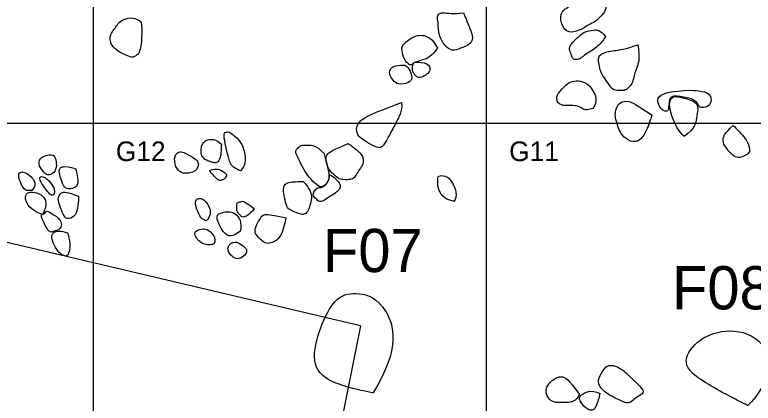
# Model space of a CAD drawing. Extents: x -0.1 to 21.1, y -1.4 to 23.5.
# Drawn here: x 14.801 to 16.679, y 8.288 to 9.277 of the extents above; entities that cross this region are included whole.
import ezdxf

# ---------------------------------------------------------------- set-up
doc = ezdxf.new("R2010")
doc.units = 0
for name, color, linetype in [('Limestone Cobbles', 7, 'Continuous'), ('Postholes', 7, 'Continuous'), ('Quadrat IDs', 7, 'Continuous'), ('Quadrat Outlines', 7, 'Continuous'), ('Structure Outlines', 7, 'Continuous')]:
    doc.layers.add(name, color=color, linetype=linetype)

msp = doc.modelspace()

# ---------------------------------------------------------------- linework, layer by layer
at = {"layer": 'Limestone Cobbles'}
for points in [[(16.2825, 9.3341), (16.2519, 9.3195), (16.2394, 9.3079), (16.2079, 9.2984), (16.1854, 9.2792), (16.1924, 9.2468), (16.2081, 9.2294), (16.2373, 9.235), (16.2603, 9.2523), (16.2774, 9.2579), (16.2913, 9.2734), (16.3047, 9.2873), (16.3047, 9.3072), (16.2825, 9.3341), (16.2825, 9.3341), (16.2825, 9.3341)], [(15.9419, 9.2814), (15.9154, 9.2777), (15.8869, 9.2848), (15.8738, 9.2762), (15.8779, 9.2571), (15.8779, 9.2253), (15.8948, 9.1958), (15.9131, 9.1838), (15.9341, 9.1905), (15.9591, 9.2014), (15.9703, 9.216), (15.9419, 9.2814), (15.9419, 9.2814), (15.9419, 9.2814)], [(15.1155, 9.1769), (15.1217, 9.1887), (15.1241, 9.2229), (15.1241, 9.2511), (15.1208, 9.2614), (15.1021, 9.2707), (15.0759, 9.2655), (15.0629, 9.2538), (15.0572, 9.2429), (15.0458, 9.2307), (15.0427, 9.2136), (15.0464, 9.1992), (15.0619, 9.1837), (15.0877, 9.1717), (15.1013, 9.1662), (15.1155, 9.1769), (15.1155, 9.1769), (15.1155, 9.1769)], [(16.3031, 9.2211), (16.2894, 9.2385), (16.2727, 9.2385), (16.2479, 9.2329), (16.2354, 9.2216), (16.2173, 9.2056), (16.2099, 9.191), (16.2148, 9.1799), (16.2194, 9.1625), (16.2312, 9.1625), (16.2401, 9.1651), (16.2479, 9.1729), (16.2672, 9.1845), (16.2799, 9.1936), (16.2929, 9.2049), (16.3031, 9.2211), (16.3031, 9.2211), (16.3031, 9.2211)], [(15.8762, 9.1917), (15.8631, 9.2168), (15.8343, 9.2291), (15.8089, 9.2179), (15.7849, 9.2), (15.7849, 9.1854), (15.7902, 9.1648), (15.8063, 9.1442), (15.8149, 9.1555), (15.8355, 9.1599), (15.8583, 9.1689), (15.8762, 9.1917), (15.8762, 9.1917), (15.8762, 9.1917)], [(16.3856, 9.2), (16.3546, 9.1889), (16.3196, 9.1852), (16.3013, 9.181), (16.29, 9.1745), (16.2837, 9.1671), (16.287, 9.15), (16.2897, 9.1315), (16.2997, 9.1173), (16.3136, 9.0967), (16.3229, 9.0835), (16.3419, 9.0835), (16.353, 9.0835), (16.3655, 9.0939), (16.3722, 9.1039), (16.3759, 9.1236), (16.3801, 9.134), (16.3863, 9.1509), (16.3891, 9.1697), (16.3856, 9.2), (16.3856, 9.2), (16.3856, 9.2)], [(15.7922, 9.1485), (15.7642, 9.1485), (15.7537, 9.1373), (15.7537, 9.1238), (15.7623, 9.1103), (15.775, 9.0976), (15.8046, 9.1028), (15.8132, 9.1152), (15.8042, 9.1406), (15.7922, 9.1485), (15.7922, 9.1485), (15.7922, 9.1485)], [(15.8168, 9.1563), (15.8079, 9.1417), (15.8187, 9.1163), (15.8363, 9.1163), (15.8479, 9.1249), (15.8602, 9.135), (15.8524, 9.1552), (15.8168, 9.1563), (15.8168, 9.1563), (15.8168, 9.1563)], [(16.2711, 9.0384), (16.2846, 9.0568), (16.2699, 9.0891), (16.2561, 9.1025), (16.234, 9.1099), (16.2129, 9.1067), (16.1999, 9.0959), (16.1859, 9.0795), (16.1796, 9.0727), (16.1796, 9.0637), (16.1796, 9.0543), (16.1902, 9.0474), (16.1957, 9.0456), (16.2112, 9.0456), (16.2292, 9.0456), (16.2403, 9.0411), (16.2505, 9.0325), (16.2711, 9.0384), (16.2711, 9.0384), (16.2711, 9.0384)], [(16.5208, 9.0847), (16.4683, 9.0823), (16.4372, 9.0719), (16.4348, 9.0569), (16.4423, 9.0394), (16.4538, 9.0295), (16.4648, 9.033), (16.463, 9.0412), (16.465, 9.0586), (16.4688, 9.0668), (16.4758, 9.0699), (16.4835, 9.0699), (16.5012, 9.0673), (16.5213, 9.0639), (16.533, 9.0556), (16.5394, 9.0487), (16.542, 9.0399), (16.5575, 9.0399), (16.5721, 9.0485), (16.5721, 9.0703), (16.5591, 9.0816), (16.5208, 9.0847), (16.5208, 9.0847), (16.5208, 9.0847)], [(15.7845, 9.0531), (15.7467, 9.0389), (15.6959, 9.02), (15.6696, 9), (15.6696, 8.9733), (15.681, 8.9622), (15.7006, 8.9497), (15.7297, 8.9342), (15.7413, 8.9467), (15.7544, 8.9729), (15.774, 9.0077), (15.7858, 9.0345), (15.7845, 9.0531), (15.7845, 9.0531), (15.7845, 9.0531)], [(16.4216, 9.0215), (16.3786, 9.0489), (16.3626, 9.0591), (16.3384, 9.0543), (16.3305, 9.0402), (16.3261, 9.0174), (16.334, 8.9968), (16.3382, 8.98), (16.3539, 8.9599), (16.3784, 8.9495), (16.4018, 8.9655), (16.4216, 9.0215), (16.4216, 9.0215), (16.4216, 9.0215)], [(16.5032, 8.9672), (16.5313, 8.9869), (16.5339, 9.015), (16.5405, 9.045), (16.5284, 9.0579), (16.4887, 9.069), (16.4719, 9.069), (16.4632, 9.0516), (16.4724, 9.0145), (16.4874, 8.9832), (16.5032, 8.9672), (16.5032, 8.9672), (16.5032, 8.9672)], [(16.628, 8.9947), (16.6051, 8.9742), (16.6051, 8.966), (16.5996, 8.957), (16.6084, 8.9388), (16.622, 8.924), (16.6331, 8.9132), (16.6476, 8.9132), (16.6654, 8.9213), (16.6712, 8.9298), (16.6666, 8.956), (16.628, 8.9947), (16.628, 8.9947), (16.628, 8.9947)], [(15.3752, 8.8794), (15.3883, 8.8934), (15.3883, 8.922), (15.3754, 8.956), (15.3557, 8.9714), (15.3434, 8.9812), (15.3328, 8.9756), (15.3328, 8.966), (15.3392, 8.934), (15.3472, 8.9011), (15.3557, 8.888), (15.3752, 8.8794), (15.3752, 8.8794), (15.3752, 8.8794)], [(15.3266, 8.9478), (15.3133, 8.9594), (15.3011, 8.9594), (15.2893, 8.9594), (15.2771, 8.9476), (15.2746, 8.9365), (15.2746, 8.9189), (15.2835, 8.9085), (15.2946, 8.9043), (15.3066, 8.8996), (15.3169, 8.8996), (15.3231, 8.9123), (15.3255, 8.9223), (15.3255, 8.9363), (15.3266, 8.9478), (15.3266, 8.9478), (15.3266, 8.9478)], [(15.5877, 8.9236), (15.5671, 8.9453), (15.5458, 8.9453), (15.5278, 8.9453), (15.5181, 8.9352), (15.5136, 8.9288), (15.5192, 8.9179), (15.5286, 8.8959), (15.5428, 8.8719), (15.5577, 8.8536), (15.5768, 8.836), (15.5895, 8.8416), (15.6004, 8.8562), (15.6004, 8.8764), (15.5877, 8.9236), (15.5877, 8.9236), (15.5877, 8.9236)], [(15.6488, 8.9487), (15.6095, 8.9323), (15.5893, 8.9222), (15.5942, 8.8971), (15.599, 8.8821), (15.617, 8.8649), (15.629, 8.8571), (15.6436, 8.8571), (15.6574, 8.8571), (15.6671, 8.8646), (15.675, 8.881), (15.6847, 8.8915), (15.6907, 8.9128), (15.669, 8.936), (15.6488, 8.9487), (15.6488, 8.9487), (15.6488, 8.9487)], [(14.9068, 8.8906), (14.9068, 8.9215), (14.8873, 8.9215), (14.8619, 8.9121), (14.8619, 8.8922), (14.876, 8.8742), (14.8861, 8.8664), (14.9022, 8.8742), (14.9068, 8.8906), (14.9068, 8.8906), (14.9068, 8.8906)], [(15.2615, 8.9088), (15.2362, 8.9245), (15.2206, 8.9314), (15.2055, 8.9197), (15.2084, 8.8881), (15.2251, 8.873), (15.2435, 8.873), (15.2622, 8.8792), (15.2662, 8.8885), (15.2695, 8.8985), (15.2615, 8.9088), (15.2615, 8.9088), (15.2615, 8.9088)], [(14.9556, 8.8859), (14.9252, 8.8937), (14.9107, 8.8859), (14.9166, 8.8668), (14.924, 8.8395), (14.9361, 8.8313), (14.9592, 8.8375), (14.9634, 8.852), (14.9556, 8.8859), (14.9556, 8.8859), (14.9556, 8.8859)], [(15.3395, 8.8705), (15.3242, 8.8846), (15.307, 8.8846), (15.2939, 8.8807), (15.302, 8.8731), (15.3147, 8.8588), (15.3216, 8.8538), (15.3292, 8.8567), (15.3383, 8.861), (15.3395, 8.8705), (15.3395, 8.8705), (15.3395, 8.8705)], [(14.8444, 8.8299), (14.8591, 8.844), (14.8424, 8.8681), (14.818, 8.8806), (14.8077, 8.8697), (14.818, 8.8442), (14.8266, 8.8284), (14.8444, 8.8299), (14.8444, 8.8299), (14.8444, 8.8299)], [(14.9002, 8.8363), (14.8889, 8.8574), (14.869, 8.868), (14.8619, 8.8617), (14.8721, 8.8422), (14.8897, 8.8211), (14.8963, 8.8149), (14.9041, 8.8235), (14.9002, 8.8363), (14.9002, 8.8363), (14.9002, 8.8363)], [(15.6014, 8.8663), (15.6007, 8.8574), (15.5939, 8.8456), (15.586, 8.8392), (15.578, 8.8361), (15.5709, 8.8381), (15.5629, 8.8276), (15.5577, 8.8183), (15.5666, 8.8091), (15.5756, 8.7991), (15.5887, 8.8045), (15.6031, 8.8147), (15.6212, 8.8259), (15.6302, 8.8374), (15.628, 8.8484), (15.6128, 8.8639), (15.6011, 8.8711), (15.6014, 8.8663), (15.6014, 8.8663), (15.6014, 8.8663)], [(15.9177, 8.802), (15.9286, 8.8144), (15.9138, 8.8563), (15.8952, 8.868), (15.8765, 8.868), (15.8765, 8.8556), (15.8765, 8.8323), (15.8928, 8.8082), (15.9177, 8.802), (15.9177, 8.802), (15.9177, 8.802)], [(15.5349, 8.8522), (15.516, 8.8522), (15.4883, 8.8522), (15.4827, 8.8321), (15.4871, 8.8123), (15.4918, 8.7869), (15.5025, 8.779), (15.5163, 8.7733), (15.5299, 8.7686), (15.5382, 8.7686), (15.5482, 8.7775), (15.5524, 8.797), (15.558, 8.8141), (15.5491, 8.836), (15.5349, 8.8522), (15.5349, 8.8522), (15.5349, 8.8522)], [(14.8725, 8.7688), (14.8842, 8.7934), (14.8764, 8.8176), (14.8498, 8.8262), (14.8307, 8.8262), (14.826, 8.8078), (14.837, 8.786), (14.8635, 8.7708), (14.8725, 8.7688), (14.8725, 8.7688), (14.8725, 8.7688)], [(14.9631, 8.8149), (14.9342, 8.8266), (14.9166, 8.8266), (14.9096, 8.8071), (14.9154, 8.793), (14.9236, 8.7676), (14.9342, 8.7544), (14.9529, 8.7626), (14.9619, 8.7813), (14.9631, 8.8149), (14.9631, 8.8149), (14.9631, 8.8149)], [(15.2879, 8.7525), (15.2994, 8.764), (15.2994, 8.7866), (15.2825, 8.8075), (15.2673, 8.8116), (15.2583, 8.8014), (15.2632, 8.7825), (15.2739, 8.7574), (15.2879, 8.7525), (15.2879, 8.7525), (15.2879, 8.7525)], [(15.411, 8.7833), (15.3882, 8.7991), (15.3812, 8.8035), (15.3767, 8.8011), (15.3653, 8.7988), (15.3653, 8.7914), (15.3653, 8.7775), (15.3692, 8.7716), (15.3759, 8.766), (15.379, 8.7605), (15.3927, 8.7645), (15.411, 8.7833), (15.411, 8.7833), (15.411, 8.7833)], [(14.9081, 8.7282), (14.9226, 8.7345), (14.9196, 8.7556), (14.8943, 8.772), (14.8818, 8.7788), (14.8785, 8.7724), (14.8729, 8.7689), (14.8675, 8.7694), (14.8695, 8.7602), (14.8761, 8.7455), (14.8857, 8.7275), (14.893, 8.7224), (14.9009, 8.7267), (14.9081, 8.7282), (14.9081, 8.7282), (14.9081, 8.7282)], [(15.3741, 8.7254), (15.3799, 8.7488), (15.3626, 8.7763), (15.3355, 8.7763), (15.3113, 8.7693), (15.3187, 8.7455), (15.3314, 8.7225), (15.3487, 8.7089), (15.3741, 8.7254), (15.3741, 8.7254), (15.3741, 8.7254)], [(15.4908, 8.7599), (15.4587, 8.7673), (15.4325, 8.7714), (15.4247, 8.7578), (15.4115, 8.7348), (15.4115, 8.7221), (15.4173, 8.7139), (15.4279, 8.7036), (15.4407, 8.6929), (15.4567, 8.697), (15.4686, 8.7044), (15.4768, 8.7143), (15.483, 8.7291), (15.4908, 8.7599), (15.4908, 8.7599), (15.4908, 8.7599)], [(15.308, 8.7126), (15.294, 8.7328), (15.2751, 8.7328), (15.2562, 8.725), (15.2603, 8.7118), (15.2714, 8.6974), (15.2866, 8.6913), (15.3051, 8.6913), (15.3117, 8.6974), (15.308, 8.7126), (15.308, 8.7126), (15.308, 8.7126)], [(14.9352, 8.7222), (14.9171, 8.7271), (14.9016, 8.7271), (14.8936, 8.7144), (14.8981, 8.696), (14.9114, 8.672), (14.9226, 8.6651), (14.9339, 8.6607), (14.9396, 8.6725), (14.9427, 8.6946), (14.9352, 8.7222), (14.9352, 8.7222), (14.9352, 8.7222)], [(15.3889, 8.6822), (15.3684, 8.7028), (15.3462, 8.6958), (15.34, 8.6781), (15.3532, 8.6617), (15.3655, 8.6531), (15.3848, 8.6617), (15.3922, 8.6736), (15.3889, 8.6822), (15.3889, 8.6822), (15.3889, 8.6822)], [(16.3762, 8.3458), (16.3455, 8.3788), (16.313, 8.3887), (16.3009, 8.3792), (16.2844, 8.3515), (16.2844, 8.3337), (16.3044, 8.3129), (16.3425, 8.2943), (16.3628, 8.2856), (16.3754, 8.2991), (16.394, 8.3108), (16.4044, 8.3181), (16.3762, 8.3458), (16.3762, 8.3458), (16.3762, 8.3458)], [(16.2367, 8.3105), (16.2095, 8.3502), (16.19, 8.361), (16.1658, 8.3476), (16.1476, 8.3225), (16.1571, 8.3008), (16.1705, 8.29), (16.1931, 8.29), (16.2242, 8.29), (16.2367, 8.3105), (16.2367, 8.3105), (16.2367, 8.3105)], [(16.2892, 8.3134), (16.2654, 8.3242), (16.2359, 8.3086), (16.2359, 8.296), (16.2515, 8.2757), (16.2758, 8.2631), (16.2892, 8.3134), (16.2892, 8.3134), (16.2892, 8.3134)]]:
    msp.add_open_spline(points, degree=3, dxfattribs=at)
at = {"layer": 'Postholes'}
for points in [[(15.7122, 8.3146), (15.7831, 8.4295), (15.7468, 8.5479), (15.675, 8.573), (15.618, 8.5626), (15.5817, 8.4943), (15.5532, 8.401), (15.5852, 8.3422), (15.7122, 8.3146), (15.7122, 8.3146), (15.7122, 8.3146)], [(16.665, 8.2826), (16.7173, 8.3343), (16.7281, 8.4341), (16.6427, 8.481), (16.5537, 8.4647), (16.502, 8.41), (16.5099, 8.3619), (16.665, 8.2826), (16.665, 8.2826), (16.665, 8.2826)]]:
    msp.add_open_spline(points, degree=3, dxfattribs=at)
at = {"layer": 'Quadrat Outlines'}
for p, q in [((15, 16), (15, 0)), ((16, 16), (16, 0)), ((18, 9), (11, 9))]:
    msp.add_line(p, q, dxfattribs=at)
at = {"layer": 'Structure Outlines'}
msp.add_line((15.6803, 8.4853), (14.6055, 3.16), dxfattribs=at)
msp.add_lwpolyline([(15.6803, 8.4853), (12.8685, 9.1485), (12.8685, 9.1485), (12.8685, 9.1485)], dxfattribs=at)

# ---------------------------------------------------------------- texts
at = {"layer": 'Quadrat IDs'}
for s, p in [('G12', (15.0581, 8.9043)), ('G11', (16.0581, 8.9043))]:
    msp.add_text(s, height=0.05, dxfattribs=at).set_placement(p)
at = {"layer": 'Quadrat Outlines'}
for s, p in [('F07', (15.5847, 8.622)), ('F08', (16.4723, 8.5272))]:
    msp.add_text(s, height=0.11, dxfattribs=at).set_placement(p)

doc.saveas('drawing.dxf')
